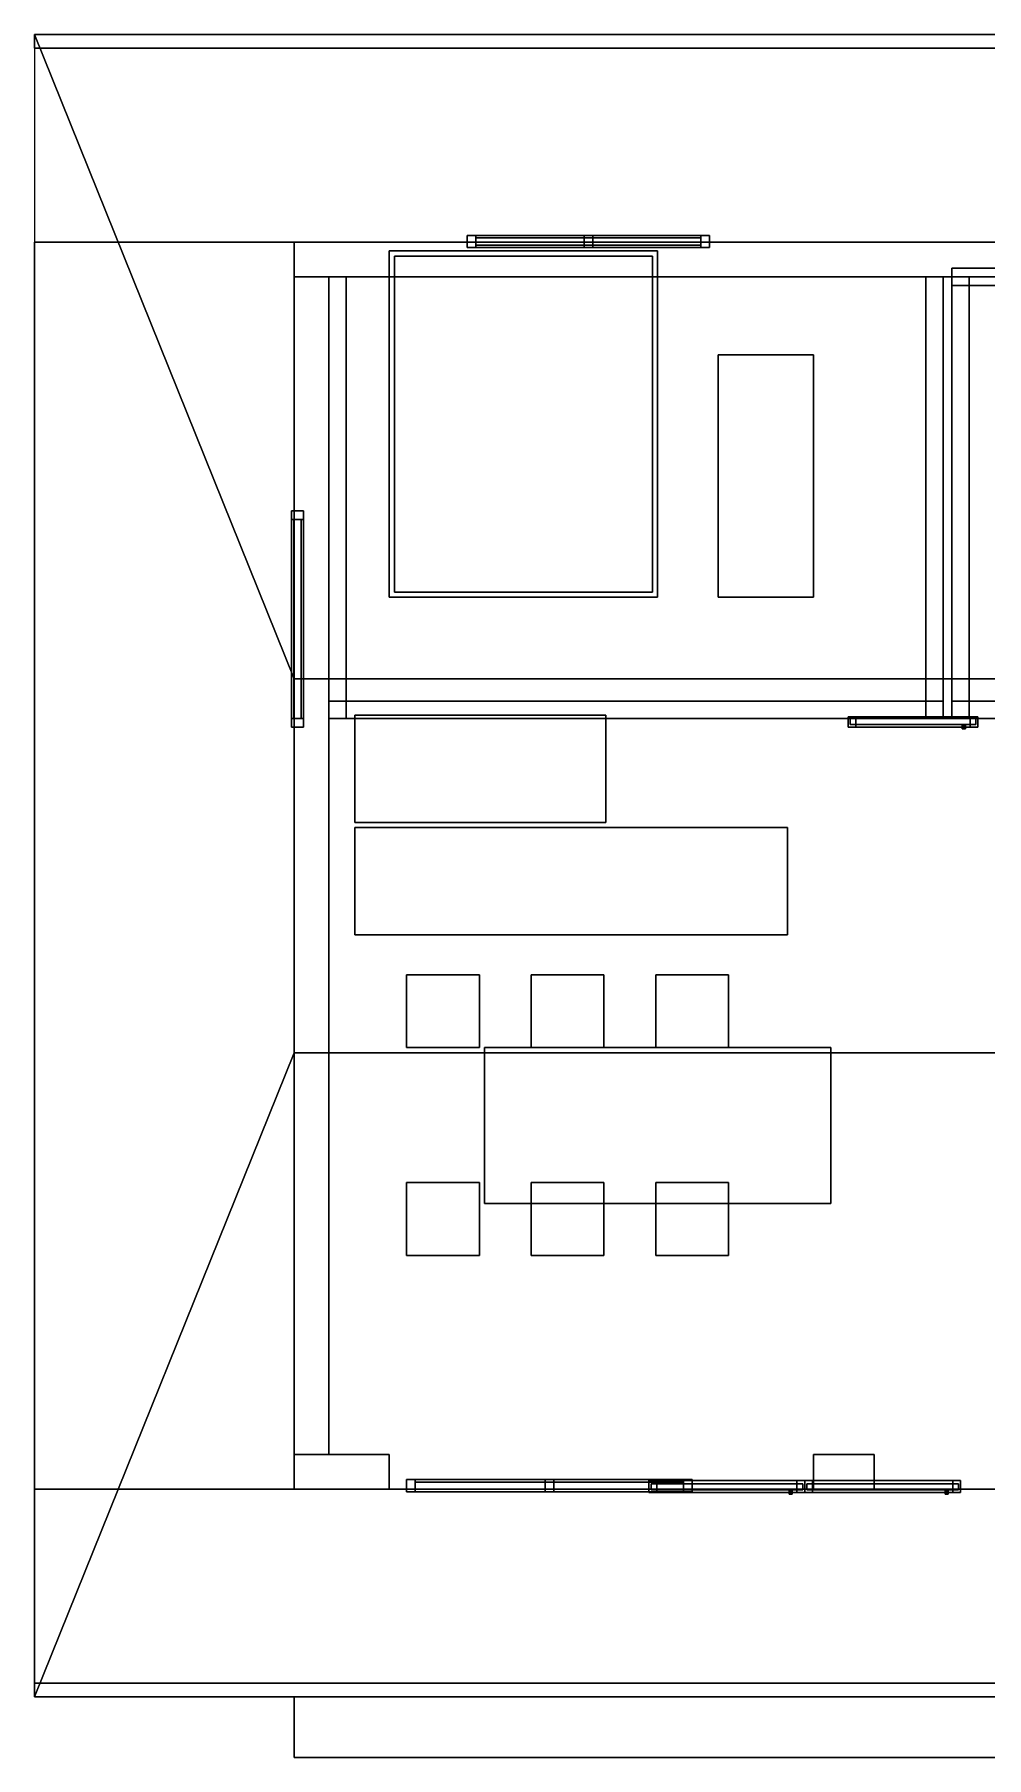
# Model space of a CAD drawing. Header units: metres. Extents: x -1500 to 12500, y -1550 to 8400.
# Drawn here: x -1500 to 4000, y -1550 to 8400 of the extents above; entities that cross this region are included whole.
import ezdxf

# ---------------------------------------------------------------- set-up
doc = ezdxf.new("R2010")
doc.units = ezdxf.units.M
for name, color, linetype in [('A-Doors', 34, 'Continuous'), ('A-Furniture', 42, 'Continuous'), ('A-Roof', 150, 'Continuous'), ('A-Site', 80, 'Continuous'), ('A-Walls-Exterior', 7, 'Continuous'), ('A-Walls-Interior', 2, 'Continuous'), ('A-Windows', 140, 'Continuous'), ('S-Floors', 9, 'Continuous'), ('S-Foundation', 8, 'Continuous')]:
    doc.layers.add(name, color=color, linetype=linetype)

msp = doc.modelspace()

# ---------------------------------------------------------------- linework, layer by layer
at = {"layer": 'A-Doors'}
for points in [[(3200, 4460, 120), (3245, 4460, 120), (3245, 4400, 120), (3200, 4400, 120)], [(3200, 4400, 2170), (3245, 4400, 2170), (3245, 4460, 2170), (3200, 4460, 2170)], [(3245, 4460, 120), (3200, 4460, 120), (3200, 4460, 2170), (3245, 4460, 2170)], [(3200, 4460, 120), (3200, 4400, 120), (3200, 4400, 2170), (3200, 4460, 2170)], [(3200, 4460, 2125), (3950, 4460, 2125), (3950, 4400, 2125), (3200, 4400, 2125)], [(3200, 4400, 2170), (3950, 4400, 2170), (3950, 4460, 2170), (3200, 4460, 2170)], [(3950, 4460, 2125), (3200, 4460, 2125), (3200, 4460, 2170), (3950, 4460, 2170)], [(3200, 4460, 2125), (3200, 4400, 2125), (3200, 4400, 2170), (3200, 4460, 2170)], [(3200, 4400, 120), (3245, 4400, 120), (3245, 4400, 2170), (3200, 4400, 2170)], [(3200, 4400, 2125), (3950, 4400, 2125), (3950, 4400, 2170), (3200, 4400, 2170)], [(3212, 4450, 140), (3938, 4450, 140), (3938, 4415, 140), (3212, 4415, 140)], [(3212, 4415, 2155), (3938, 4415, 2155), (3938, 4450, 2155), (3212, 4450, 2155)], [(3938, 4450, 140), (3212, 4450, 140), (3212, 4450, 2155), (3938, 4450, 2155)], [(3212, 4450, 140), (3212, 4415, 140), (3212, 4415, 2155), (3212, 4450, 2155)], [(3212, 4415, 140), (3938, 4415, 140), (3938, 4415, 2155), (3212, 4415, 2155)], [(3245, 4400, 120), (3245, 4460, 120), (3245, 4460, 2170), (3245, 4400, 2170)], [(3860, 4410, 1120), (3878, 4410, 1120), (3878, 4390, 1120), (3860, 4390, 1120)], [(3860, 4390, 1145), (3878, 4390, 1145), (3878, 4410, 1145), (3860, 4410, 1145)], [(3878, 4410, 1120), (3860, 4410, 1120), (3860, 4410, 1145), (3878, 4410, 1145)], [(3860, 4410, 1120), (3860, 4390, 1120), (3860, 4390, 1145), (3860, 4410, 1145)], [(3860, 4390, 1120), (3878, 4390, 1120), (3878, 4390, 1145), (3860, 4390, 1145)], [(3878, 4390, 1120), (3878, 4410, 1120), (3878, 4410, 1145), (3878, 4390, 1145)], [(3905, 4460, 120), (3950, 4460, 120), (3950, 4400, 120), (3905, 4400, 120)], [(3905, 4400, 2170), (3950, 4400, 2170), (3950, 4460, 2170), (3905, 4460, 2170)], [(3950, 4460, 120), (3905, 4460, 120), (3905, 4460, 2170), (3950, 4460, 2170)], [(3905, 4460, 120), (3905, 4400, 120), (3905, 4400, 2170), (3905, 4460, 2170)], [(3905, 4400, 120), (3950, 4400, 120), (3950, 4400, 2170), (3905, 4400, 2170)], [(3938, 4415, 140), (3938, 4450, 140), (3938, 4450, 2155), (3938, 4415, 2155)], [(3950, 4400, 120), (3950, 4460, 120), (3950, 4460, 2170), (3950, 4400, 2170)], [(3950, 4400, 2125), (3950, 4460, 2125), (3950, 4460, 2170), (3950, 4400, 2170)], [(2050, 50, 120), (2095, 50, 120), (2095, -20, 120), (2050, -20, 120)], [(2050, -20, 2270), (2095, -20, 2270), (2095, 50, 2270), (2050, 50, 2270)], [(2095, 50, 120), (2050, 50, 120), (2050, 50, 2270), (2095, 50, 2270)], [(2050, 50, 120), (2050, -20, 120), (2050, -20, 2270), (2050, 50, 2270)], [(2050, 50, 2225), (2950, 50, 2225), (2950, -20, 2225), (2050, -20, 2225)], [(2050, -20, 2270), (2950, -20, 2270), (2950, 50, 2270), (2050, 50, 2270)], [(2950, 50, 2225), (2050, 50, 2225), (2050, 50, 2270), (2950, 50, 2270)], [(2050, 50, 2225), (2050, -20, 2225), (2050, -20, 2270), (2050, 50, 2270)], [(2062, 30, 140), (2938, 30, 140), (2938, -5, 140), (2062, -5, 140)], [(2062, -5, 2255), (2938, -5, 2255), (2938, 30, 2255), (2062, 30, 2255)], [(2938, 30, 140), (2062, 30, 140), (2062, 30, 2255), (2938, 30, 2255)], [(2062, 30, 140), (2062, -5, 140), (2062, -5, 2255), (2062, 30, 2255)], [(2095, -20, 120), (2095, 50, 120), (2095, 50, 2270), (2095, -20, 2270)], [(2905, 50, 120), (2950, 50, 120), (2950, -20, 120), (2905, -20, 120)], [(2905, -20, 2270), (2950, -20, 2270), (2950, 50, 2270), (2905, 50, 2270)], [(2950, 50, 120), (2905, 50, 120), (2905, 50, 2270), (2950, 50, 2270)], [(2905, 50, 120), (2905, -20, 120), (2905, -20, 2270), (2905, 50, 2270)], [(2938, -5, 140), (2938, 30, 140), (2938, 30, 2255), (2938, -5, 2255)], [(2950, -20, 120), (2950, 50, 120), (2950, 50, 2270), (2950, -20, 2270)], [(2950, -20, 2225), (2950, 50, 2225), (2950, 50, 2270), (2950, -20, 2270)], [(2950, 50, 120), (2995, 50, 120), (2995, -20, 120), (2950, -20, 120)], [(2950, -20, 2270), (2995, -20, 2270), (2995, 50, 2270), (2950, 50, 2270)], [(2995, 50, 120), (2950, 50, 120), (2950, 50, 2270), (2995, 50, 2270)], [(2950, 50, 120), (2950, -20, 120), (2950, -20, 2270), (2950, 50, 2270)], [(2950, 50, 2225), (3850, 50, 2225), (3850, -20, 2225), (2950, -20, 2225)], [(2950, -20, 2270), (3850, -20, 2270), (3850, 50, 2270), (2950, 50, 2270)], [(3850, 50, 2225), (2950, 50, 2225), (2950, 50, 2270), (3850, 50, 2270)], [(2950, 50, 2225), (2950, -20, 2225), (2950, -20, 2270), (2950, 50, 2270)], [(2962, 30, 140), (3838, 30, 140), (3838, -5, 140), (2962, -5, 140)], [(2962, -5, 2255), (3838, -5, 2255), (3838, 30, 2255), (2962, 30, 2255)], [(3838, 30, 140), (2962, 30, 140), (2962, 30, 2255), (3838, 30, 2255)], [(2962, 30, 140), (2962, -5, 140), (2962, -5, 2255), (2962, 30, 2255)], [(2995, -20, 120), (2995, 50, 120), (2995, 50, 2270), (2995, -20, 2270)], [(3805, 50, 120), (3850, 50, 120), (3850, -20, 120), (3805, -20, 120)], [(3805, -20, 2270), (3850, -20, 2270), (3850, 50, 2270), (3805, 50, 2270)], [(3850, 50, 120), (3805, 50, 120), (3805, 50, 2270), (3850, 50, 2270)], [(3805, 50, 120), (3805, -20, 120), (3805, -20, 2270), (3805, 50, 2270)], [(3838, -5, 140), (3838, 30, 140), (3838, 30, 2255), (3838, -5, 2255)], [(3850, -20, 120), (3850, 50, 120), (3850, 50, 2270), (3850, -20, 2270)], [(3850, -20, 2225), (3850, 50, 2225), (3850, 50, 2270), (3850, -20, 2270)], [(2050, -20, 120), (2095, -20, 120), (2095, -20, 2270), (2050, -20, 2270)], [(2050, -20, 2225), (2950, -20, 2225), (2950, -20, 2270), (2050, -20, 2270)], [(2062, -5, 140), (2938, -5, 140), (2938, -5, 2255), (2062, -5, 2255)], [(2860, -10, 1120), (2878, -10, 1120), (2878, -30, 1120), (2860, -30, 1120)], [(2860, -30, 1145), (2878, -30, 1145), (2878, -10, 1145), (2860, -10, 1145)], [(2878, -10, 1120), (2860, -10, 1120), (2860, -10, 1145), (2878, -10, 1145)], [(2860, -10, 1120), (2860, -30, 1120), (2860, -30, 1145), (2860, -10, 1145)], [(2860, -30, 1120), (2878, -30, 1120), (2878, -30, 1145), (2860, -30, 1145)], [(2878, -30, 1120), (2878, -10, 1120), (2878, -10, 1145), (2878, -30, 1145)], [(2905, -20, 120), (2950, -20, 120), (2950, -20, 2270), (2905, -20, 2270)], [(2950, -20, 120), (2995, -20, 120), (2995, -20, 2270), (2950, -20, 2270)], [(2950, -20, 2225), (3850, -20, 2225), (3850, -20, 2270), (2950, -20, 2270)], [(2962, -5, 140), (3838, -5, 140), (3838, -5, 2255), (2962, -5, 2255)], [(3760, -10, 1120), (3778, -10, 1120), (3778, -30, 1120), (3760, -30, 1120)], [(3760, -30, 1145), (3778, -30, 1145), (3778, -10, 1145), (3760, -10, 1145)], [(3778, -10, 1120), (3760, -10, 1120), (3760, -10, 1145), (3778, -10, 1145)], [(3760, -10, 1120), (3760, -30, 1120), (3760, -30, 1145), (3760, -10, 1145)], [(3760, -30, 1120), (3778, -30, 1120), (3778, -30, 1145), (3760, -30, 1145)], [(3778, -30, 1120), (3778, -10, 1120), (3778, -10, 1145), (3778, -30, 1145)], [(3805, -20, 120), (3850, -20, 120), (3850, -20, 2270), (3805, -20, 2270)]]:
    msp.add_3dface(points, dxfattribs=at)
at = {"layer": 'A-Furniture'}
for points in [[(550, 7150, 120), (2100, 7150, 120), (2100, 5150, 120), (550, 5150, 120)], [(550, 5150, 400), (2100, 5150, 400), (2100, 7150, 400), (550, 7150, 400)], [(2100, 7150, 120), (550, 7150, 120), (550, 7150, 400), (2100, 7150, 400)], [(550, 7150, 120), (550, 5150, 120), (550, 5150, 400), (550, 7150, 400)], [(580, 7120, 400), (2070, 7120, 400), (2070, 5180, 400), (580, 5180, 400)], [(580, 5180, 520), (2070, 5180, 520), (2070, 7120, 520), (580, 7120, 520)], [(2070, 7120, 400), (580, 7120, 400), (580, 7120, 520), (2070, 7120, 520)], [(580, 7120, 400), (580, 5180, 400), (580, 5180, 520), (580, 7120, 520)], [(2070, 5180, 400), (2070, 7120, 400), (2070, 7120, 520), (2070, 5180, 520)], [(2100, 5150, 120), (2100, 7150, 120), (2100, 7150, 400), (2100, 5150, 400)], [(2450, 6550, 120), (3000, 6550, 120), (3000, 5150, 120), (2450, 5150, 120)], [(2450, 5150, 2220), (3000, 5150, 2220), (3000, 6550, 2220), (2450, 6550, 2220)], [(3000, 6550, 120), (2450, 6550, 120), (2450, 6550, 2220), (3000, 6550, 2220)], [(2450, 6550, 120), (2450, 5150, 120), (2450, 5150, 2220), (2450, 6550, 2220)], [(3000, 5150, 120), (3000, 6550, 120), (3000, 6550, 2220), (3000, 5150, 2220)], [(580, 5180, 400), (2070, 5180, 400), (2070, 5180, 520), (580, 5180, 520)], [(550, 5150, 120), (2100, 5150, 120), (2100, 5150, 400), (550, 5150, 400)], [(2450, 5150, 120), (3000, 5150, 120), (3000, 5150, 2220), (2450, 5150, 2220)], [(350, 4470, 120), (1800, 4470, 120), (1800, 3850, 120), (350, 3850, 120)], [(350, 3850, 1000), (1800, 3850, 1000), (1800, 4470, 1000), (350, 4470, 1000)], [(1800, 4470, 120), (350, 4470, 120), (350, 4470, 1000), (1800, 4470, 1000)], [(350, 4470, 120), (350, 3850, 120), (350, 3850, 1000), (350, 4470, 1000)], [(1800, 3850, 120), (1800, 4470, 120), (1800, 4470, 1000), (1800, 3850, 1000)], [(350, 3850, 120), (1800, 3850, 120), (1800, 3850, 1000), (350, 3850, 1000)], [(350, 3820, 120), (2850, 3820, 120), (2850, 3200, 120), (350, 3200, 120)], [(350, 3200, 1000), (2850, 3200, 1000), (2850, 3820, 1000), (350, 3820, 1000)], [(2850, 3820, 120), (350, 3820, 120), (350, 3820, 1000), (2850, 3820, 1000)], [(350, 3820, 120), (350, 3200, 120), (350, 3200, 1000), (350, 3820, 1000)], [(2850, 3200, 120), (2850, 3820, 120), (2850, 3820, 1000), (2850, 3200, 1000)], [(350, 3200, 120), (2850, 3200, 120), (2850, 3200, 1000), (350, 3200, 1000)], [(650, 2970, 120), (1070, 2970, 120), (1070, 2550, 120), (650, 2550, 120)], [(650, 2550, 570), (1070, 2550, 570), (1070, 2970, 570), (650, 2970, 570)], [(1070, 2970, 120), (650, 2970, 120), (650, 2970, 570), (1070, 2970, 570)], [(650, 2970, 120), (650, 2550, 120), (650, 2550, 570), (650, 2970, 570)], [(1070, 2550, 120), (1070, 2970, 120), (1070, 2970, 570), (1070, 2550, 570)], [(1370, 2970, 120), (1790, 2970, 120), (1790, 2550, 120), (1370, 2550, 120)], [(1370, 2550, 570), (1790, 2550, 570), (1790, 2970, 570), (1370, 2970, 570)], [(1790, 2970, 120), (1370, 2970, 120), (1370, 2970, 570), (1790, 2970, 570)], [(1370, 2970, 120), (1370, 2550, 120), (1370, 2550, 570), (1370, 2970, 570)], [(1790, 2550, 120), (1790, 2970, 120), (1790, 2970, 570), (1790, 2550, 570)], [(2090, 2970, 120), (2510, 2970, 120), (2510, 2550, 120), (2090, 2550, 120)], [(2090, 2550, 570), (2510, 2550, 570), (2510, 2970, 570), (2090, 2970, 570)], [(2510, 2970, 120), (2090, 2970, 120), (2090, 2970, 570), (2510, 2970, 570)], [(2090, 2970, 120), (2090, 2550, 120), (2090, 2550, 570), (2090, 2970, 570)], [(2510, 2550, 120), (2510, 2970, 120), (2510, 2970, 570), (2510, 2550, 570)], [(650, 2550, 120), (1070, 2550, 120), (1070, 2550, 570), (650, 2550, 570)], [(1100, 2550, 780), (3100, 2550, 780), (3100, 1650, 780), (1100, 1650, 780)], [(1100, 1650, 860), (3100, 1650, 860), (3100, 2550, 860), (1100, 2550, 860)], [(3100, 2550, 780), (1100, 2550, 780), (1100, 2550, 860), (3100, 2550, 860)], [(1100, 2550, 780), (1100, 1650, 780), (1100, 1650, 860), (1100, 2550, 860)], [(1370, 2550, 120), (1790, 2550, 120), (1790, 2550, 570), (1370, 2550, 570)], [(2090, 2550, 120), (2510, 2550, 120), (2510, 2550, 570), (2090, 2550, 570)], [(3100, 1650, 780), (3100, 2550, 780), (3100, 2550, 860), (3100, 1650, 860)], [(650, 1770, 120), (1070, 1770, 120), (1070, 1350, 120), (650, 1350, 120)], [(650, 1350, 570), (1070, 1350, 570), (1070, 1770, 570), (650, 1770, 570)], [(1070, 1770, 120), (650, 1770, 120), (650, 1770, 570), (1070, 1770, 570)], [(650, 1770, 120), (650, 1350, 120), (650, 1350, 570), (650, 1770, 570)], [(1070, 1350, 120), (1070, 1770, 120), (1070, 1770, 570), (1070, 1350, 570)], [(1370, 1770, 120), (1790, 1770, 120), (1790, 1350, 120), (1370, 1350, 120)], [(1370, 1350, 570), (1790, 1350, 570), (1790, 1770, 570), (1370, 1770, 570)], [(1790, 1770, 120), (1370, 1770, 120), (1370, 1770, 570), (1790, 1770, 570)], [(1370, 1770, 120), (1370, 1350, 120), (1370, 1350, 570), (1370, 1770, 570)], [(1790, 1350, 120), (1790, 1770, 120), (1790, 1770, 570), (1790, 1350, 570)], [(2090, 1770, 120), (2510, 1770, 120), (2510, 1350, 120), (2090, 1350, 120)], [(2090, 1350, 570), (2510, 1350, 570), (2510, 1770, 570), (2090, 1770, 570)], [(2510, 1770, 120), (2090, 1770, 120), (2090, 1770, 570), (2510, 1770, 570)], [(2090, 1770, 120), (2090, 1350, 120), (2090, 1350, 570), (2090, 1770, 570)], [(2510, 1350, 120), (2510, 1770, 120), (2510, 1770, 570), (2510, 1350, 570)], [(1100, 1650, 780), (3100, 1650, 780), (3100, 1650, 860), (1100, 1650, 860)], [(650, 1350, 120), (1070, 1350, 120), (1070, 1350, 570), (650, 1350, 570)], [(1370, 1350, 120), (1790, 1350, 120), (1790, 1350, 570), (1370, 1350, 570)], [(2090, 1350, 120), (2510, 1350, 120), (2510, 1350, 570), (2090, 1350, 570)]]:
    msp.add_3dface(points, dxfattribs=at)
at = {"layer": 'A-Roof'}
for points in [[(-1500, 8400, 2720), (12500, 8400, 2720), (12500, 8320, 2720), (-1500, 8320, 2720)], [(-1500, 8320, 2880), (12500, 8320, 2880), (12500, 8400, 2880), (-1500, 8400, 2880)], [(12500, 8400, 2720), (-1500, 8400, 2720), (-1500, 8400, 2880), (12500, 8400, 2880)], [(-1500, 8400, 2720), (-1500, 8320, 2720), (-1500, 8320, 2880), (-1500, 8400, 2880)], [(-1500, 8400, 2800), (0, 4680, 4940), (11000, 4680, 4940), (12500, 8400, 2800)], [(-1500, -1200, 2800), (0, 2520, 4940), (0, 4680, 4940), (-1500, 8400, 2800)], [(-1500, 8320, 2720), (12500, 8320, 2720), (12500, 8320, 2880), (-1500, 8320, 2880)], [(0, 4680, 4940), (11000, 4680, 4940), (11000, 2520, 4940), (0, 2520, 4940)], [(0, 2520, 5020), (11000, 2520, 5020), (11000, 4680, 5020), (0, 4680, 5020)], [(11000, 4680, 4940), (0, 4680, 4940), (0, 4680, 5020), (11000, 4680, 5020)], [(0, 4680, 4940), (0, 2520, 4940), (0, 2520, 5020), (0, 4680, 5020)], [(-1500, -1200, 2800), (12500, -1200, 2800), (11000, 2520, 4940), (0, 2520, 4940)], [(0, 2520, 4940), (11000, 2520, 4940), (11000, 2520, 5020), (0, 2520, 5020)], [(-1500, -1120, 2720), (12500, -1120, 2720), (12500, -1200, 2720), (-1500, -1200, 2720)], [(-1500, -1200, 2880), (12500, -1200, 2880), (12500, -1120, 2880), (-1500, -1120, 2880)], [(12500, -1120, 2720), (-1500, -1120, 2720), (-1500, -1120, 2880), (12500, -1120, 2880)], [(-1500, -1120, 2720), (-1500, -1200, 2720), (-1500, -1200, 2880), (-1500, -1120, 2880)], [(-1500, -1200, 2720), (12500, -1200, 2720), (12500, -1200, 2880), (-1500, -1200, 2880)]]:
    msp.add_3dface(points, dxfattribs=at)
at = {"layer": 'A-Site'}
for points in [[(-1500, 7200, -120), (0, 7200, -120), (0, 0, -120), (-1500, 0, -120)], [(-1500, 0), (0, 0), (0, 7200), (-1500, 7200)], [(0, 7200, -120), (-1500, 7200, -120), (-1500, 7200), (0, 7200)], [(-1500, 7200, -120), (-1500, 0, -120), (-1500, 0), (-1500, 7200)], [(0, 0, -120), (0, 7200, -120), (0, 7200), (0, 0)], [(-1500, 0, -120), (12500, 0, -120), (12500, -1200, -120), (-1500, -1200, -120)], [(-1500, -1200), (12500, -1200), (12500, 0), (-1500, 0)], [(12500, 0, -120), (-1500, 0, -120), (-1500, 0), (12500, 0)], [(-1500, 0, -120), (-1500, -1200, -120), (-1500, -1200), (-1500, 0)], [(-1500, 0, -120), (0, 0, -120), (0, 0), (-1500, 0)], [(-1500, -1200, -120), (12500, -1200, -120), (12500, -1200), (-1500, -1200)], [(0, -1200, -240), (11000, -1200, -240), (11000, -1550, -240), (0, -1550, -240)], [(0, -1550, -120), (11000, -1550, -120), (11000, -1200, -120), (0, -1200, -120)], [(11000, -1200, -240), (0, -1200, -240), (0, -1200, -120), (11000, -1200, -120)], [(0, -1200, -240), (0, -1550, -240), (0, -1550, -120), (0, -1200, -120)], [(0, -1550, -240), (11000, -1550, -240), (11000, -1550, -120), (0, -1550, -120)]]:
    msp.add_3dface(points, dxfattribs=at)
at = {"layer": 'A-Walls-Exterior'}
for points in [[(0, 7200, 120), (11000, 7200, 120), (11000, 7000, 120), (0, 7000, 120)], [(0, 7000, 2800), (11000, 7000, 2800), (11000, 7200, 2800), (0, 7200, 2800)], [(11000, 7200, 120), (0, 7200, 120), (0, 7200, 2800), (11000, 7200, 2800)], [(0, 7200, 120), (0, 7000, 120), (0, 7000, 2800), (0, 7200, 2800)], [(0, 7000, 120), (11000, 7000, 120), (11000, 7000, 2800), (0, 7000, 2800)], [(0, 7000, 120), (200, 7000, 120), (200, 200, 120), (0, 200, 120)], [(0, 200, 2800), (200, 200, 2800), (200, 7000, 2800), (0, 7000, 2800)], [(200, 7000, 120), (0, 7000, 120), (0, 7000, 2800), (200, 7000, 2800)], [(0, 7000, 120), (0, 200, 120), (0, 200, 2800), (0, 7000, 2800)], [(200, 200, 120), (200, 7000, 120), (200, 7000, 2800), (200, 200, 2800)], [(0, 200, 120), (550, 200, 120), (550, 0, 120), (0, 0, 120)], [(0, 0, 2800), (550, 0, 2800), (550, 200, 2800), (0, 200, 2800)], [(550, 200, 120), (0, 200, 120), (0, 200, 2800), (550, 200, 2800)], [(0, 200, 120), (0, 0, 120), (0, 0, 2800), (0, 200, 2800)], [(0, 200, 120), (200, 200, 120), (200, 200, 2800), (0, 200, 2800)], [(550, 0, 120), (550, 200, 120), (550, 200, 2800), (550, 0, 2800)], [(3000, 200, 120), (3350, 200, 120), (3350, 0, 120), (3000, 0, 120)], [(3000, 0, 2800), (3350, 0, 2800), (3350, 200, 2800), (3000, 200, 2800)], [(3350, 200, 120), (3000, 200, 120), (3000, 200, 2800), (3350, 200, 2800)], [(3000, 200, 120), (3000, 0, 120), (3000, 0, 2800), (3000, 200, 2800)], [(3350, 0, 120), (3350, 200, 120), (3350, 200, 2800), (3350, 0, 2800)], [(0, 0, 120), (550, 0, 120), (550, 0, 2800), (0, 0, 2800)], [(3000, 0, 120), (3350, 0, 120), (3350, 0, 2800), (3000, 0, 2800)]]:
    msp.add_3dface(points, dxfattribs=at)
at = {"layer": 'A-Walls-Interior'}
for points in [[(200, 7000, 120), (300, 7000, 120), (300, 4450, 120), (200, 4450, 120)], [(200, 4450, 2800), (300, 4450, 2800), (300, 7000, 2800), (200, 7000, 2800)], [(300, 7000, 120), (200, 7000, 120), (200, 7000, 2800), (300, 7000, 2800)], [(200, 7000, 120), (200, 4450, 120), (200, 4450, 2800), (200, 7000, 2800)], [(300, 4450, 120), (300, 7000, 120), (300, 7000, 2800), (300, 4450, 2800)], [(3650, 7000, 120), (3750, 7000, 120), (3750, 4450, 120), (3650, 4450, 120)], [(3650, 4450, 2800), (3750, 4450, 2800), (3750, 7000, 2800), (3650, 7000, 2800)], [(3750, 7000, 120), (3650, 7000, 120), (3650, 7000, 2800), (3750, 7000, 2800)], [(3650, 7000, 120), (3650, 4450, 120), (3650, 4450, 2800), (3650, 7000, 2800)], [(3750, 4450, 120), (3750, 7000, 120), (3750, 7000, 2800), (3750, 4450, 2800)], [(3800, 7050, 120), (7050, 7050, 120), (7050, 6950, 120), (3800, 6950, 120)], [(3800, 6950, 2800), (7050, 6950, 2800), (7050, 7050, 2800), (3800, 7050, 2800)], [(7050, 7050, 120), (3800, 7050, 120), (3800, 7050, 2800), (7050, 7050, 2800)], [(3800, 7050, 120), (3800, 6950, 120), (3800, 6950, 2800), (3800, 7050, 2800)], [(3800, 7000, 120), (3900, 7000, 120), (3900, 4450, 120), (3800, 4450, 120)], [(3800, 4450, 2800), (3900, 4450, 2800), (3900, 7000, 2800), (3800, 7000, 2800)], [(3900, 7000, 120), (3800, 7000, 120), (3800, 7000, 2800), (3900, 7000, 2800)], [(3800, 7000, 120), (3800, 4450, 120), (3800, 4450, 2800), (3800, 7000, 2800)], [(3900, 4450, 120), (3900, 7000, 120), (3900, 7000, 2800), (3900, 4450, 2800)], [(3800, 6950, 120), (7050, 6950, 120), (7050, 6950, 2800), (3800, 6950, 2800)], [(200, 4550, 120), (3750, 4550, 120), (3750, 4450, 120), (200, 4450, 120)], [(200, 4450, 2800), (3750, 4450, 2800), (3750, 4550, 2800), (200, 4550, 2800)], [(3750, 4550, 120), (200, 4550, 120), (200, 4550, 2800), (3750, 4550, 2800)], [(200, 4550, 120), (200, 4450, 120), (200, 4450, 2800), (200, 4550, 2800)], [(3750, 4450, 120), (3750, 4550, 120), (3750, 4550, 2800), (3750, 4450, 2800)], [(3800, 4550, 120), (7050, 4550, 120), (7050, 4450, 120), (3800, 4450, 120)], [(3800, 4450, 2800), (7050, 4450, 2800), (7050, 4550, 2800), (3800, 4550, 2800)], [(7050, 4550, 120), (3800, 4550, 120), (3800, 4550, 2800), (7050, 4550, 2800)], [(3800, 4550, 120), (3800, 4450, 120), (3800, 4450, 2800), (3800, 4550, 2800)], [(200, 4450, 120), (3750, 4450, 120), (3750, 4450, 2800), (200, 4450, 2800)], [(200, 4450, 120), (300, 4450, 120), (300, 4450, 2800), (200, 4450, 2800)], [(3650, 4450, 120), (3750, 4450, 120), (3750, 4450, 2800), (3650, 4450, 2800)], [(3800, 4450, 120), (7050, 4450, 120), (7050, 4450, 2800), (3800, 4450, 2800)], [(3800, 4450, 120), (3900, 4450, 120), (3900, 4450, 2800), (3800, 4450, 2800)]]:
    msp.add_3dface(points, dxfattribs=at)
at = {"layer": 'A-Windows'}
for points in [[(1000, 7240, 1350), (1050, 7240, 1350), (1050, 7170, 1350), (1000, 7170, 1350)], [(1000, 7170, 2350), (1050, 7170, 2350), (1050, 7240, 2350), (1000, 7240, 2350)], [(1050, 7240, 1350), (1000, 7240, 1350), (1000, 7240, 2350), (1050, 7240, 2350)], [(1000, 7240, 1350), (1000, 7170, 1350), (1000, 7170, 2350), (1000, 7240, 2350)], [(1000, 7240, 2300), (2400, 7240, 2300), (2400, 7170, 2300), (1000, 7170, 2300)], [(1000, 7170, 2350), (2400, 7170, 2350), (2400, 7240, 2350), (1000, 7240, 2350)], [(2400, 7240, 2300), (1000, 7240, 2300), (1000, 7240, 2350), (2400, 7240, 2350)], [(1000, 7240, 2300), (1000, 7170, 2300), (1000, 7170, 2350), (1000, 7240, 2350)], [(1000, 7240, 1350), (2400, 7240, 1350), (2400, 7170, 1350), (1000, 7170, 1350)], [(1000, 7170, 1400), (2400, 7170, 1400), (2400, 7240, 1400), (1000, 7240, 1400)], [(2400, 7240, 1350), (1000, 7240, 1350), (1000, 7240, 1400), (2400, 7240, 1400)], [(1000, 7240, 1350), (1000, 7170, 1350), (1000, 7170, 1400), (1000, 7240, 1400)], [(1000, 7170, 1350), (1050, 7170, 1350), (1050, 7170, 2350), (1000, 7170, 2350)], [(1000, 7170, 2300), (2400, 7170, 2300), (2400, 7170, 2350), (1000, 7170, 2350)], [(1000, 7170, 1350), (2400, 7170, 1350), (2400, 7170, 1400), (1000, 7170, 1400)], [(1050, 7170, 1350), (1050, 7240, 1350), (1050, 7240, 2350), (1050, 7170, 2350)], [(1050, 7226, 1400), (2350, 7226, 1400), (2350, 7184, 1400), (1050, 7184, 1400)], [(1050, 7184, 2300), (2350, 7184, 2300), (2350, 7226, 2300), (1050, 7226, 2300)], [(2350, 7226, 1400), (1050, 7226, 1400), (1050, 7226, 2300), (2350, 7226, 2300)], [(1050, 7226, 1400), (1050, 7184, 1400), (1050, 7184, 2300), (1050, 7226, 2300)], [(1050, 7184, 1400), (2350, 7184, 1400), (2350, 7184, 2300), (1050, 7184, 2300)], [(1675, 7240, 1400), (1725, 7240, 1400), (1725, 7170, 1400), (1675, 7170, 1400)], [(1675, 7170, 2300), (1725, 7170, 2300), (1725, 7240, 2300), (1675, 7240, 2300)], [(1725, 7240, 1400), (1675, 7240, 1400), (1675, 7240, 2300), (1725, 7240, 2300)], [(1675, 7240, 1400), (1675, 7170, 1400), (1675, 7170, 2300), (1675, 7240, 2300)], [(1675, 7170, 1400), (1725, 7170, 1400), (1725, 7170, 2300), (1675, 7170, 2300)], [(1725, 7170, 1400), (1725, 7240, 1400), (1725, 7240, 2300), (1725, 7170, 2300)], [(2350, 7240, 1350), (2400, 7240, 1350), (2400, 7170, 1350), (2350, 7170, 1350)], [(2350, 7170, 2350), (2400, 7170, 2350), (2400, 7240, 2350), (2350, 7240, 2350)], [(2400, 7240, 1350), (2350, 7240, 1350), (2350, 7240, 2350), (2400, 7240, 2350)], [(2350, 7240, 1350), (2350, 7170, 1350), (2350, 7170, 2350), (2350, 7240, 2350)], [(2350, 7184, 1400), (2350, 7226, 1400), (2350, 7226, 2300), (2350, 7184, 2300)], [(2350, 7170, 1350), (2400, 7170, 1350), (2400, 7170, 2350), (2350, 7170, 2350)], [(2400, 7170, 1350), (2400, 7240, 1350), (2400, 7240, 2350), (2400, 7170, 2350)], [(2400, 7170, 2300), (2400, 7240, 2300), (2400, 7240, 2350), (2400, 7170, 2350)], [(2400, 7170, 1350), (2400, 7240, 1350), (2400, 7240, 1400), (2400, 7170, 1400)], [(-15, 5650, 1350), (55, 5650, 1350), (55, 5600, 1350), (-15, 5600, 1350)], [(-15, 5600, 2350), (55, 5600, 2350), (55, 5650, 2350), (-15, 5650, 2350)], [(55, 5650, 1350), (-15, 5650, 1350), (-15, 5650, 2350), (55, 5650, 2350)], [(-15, 5650, 1350), (-15, 5600, 1350), (-15, 5600, 2350), (-15, 5650, 2350)], [(-15, 5650, 2300), (55, 5650, 2300), (55, 4400, 2300), (-15, 4400, 2300)], [(-15, 4400, 2350), (55, 4400, 2350), (55, 5650, 2350), (-15, 5650, 2350)], [(55, 5650, 2300), (-15, 5650, 2300), (-15, 5650, 2350), (55, 5650, 2350)], [(-15, 5650, 2300), (-15, 4400, 2300), (-15, 4400, 2350), (-15, 5650, 2350)], [(-15, 5650, 1350), (55, 5650, 1350), (55, 4400, 1350), (-15, 4400, 1350)], [(-15, 4400, 1400), (55, 4400, 1400), (55, 5650, 1400), (-15, 5650, 1400)], [(55, 5650, 1350), (-15, 5650, 1350), (-15, 5650, 1400), (55, 5650, 1400)], [(-15, 5650, 1350), (-15, 4400, 1350), (-15, 4400, 1400), (-15, 5650, 1400)], [(-15, 5600, 1350), (55, 5600, 1350), (55, 5600, 2350), (-15, 5600, 2350)], [(-1, 5600, 1400), (41, 5600, 1400), (41, 4450, 1400), (-1, 4450, 1400)], [(-1, 4450, 2300), (41, 4450, 2300), (41, 5600, 2300), (-1, 5600, 2300)], [(41, 5600, 1400), (-1, 5600, 1400), (-1, 5600, 2300), (41, 5600, 2300)], [(-1, 5600, 1400), (-1, 4450, 1400), (-1, 4450, 2300), (-1, 5600, 2300)], [(41, 4450, 1400), (41, 5600, 1400), (41, 5600, 2300), (41, 4450, 2300)], [(55, 5600, 1350), (55, 5650, 1350), (55, 5650, 2350), (55, 5600, 2350)], [(55, 4400, 2300), (55, 5650, 2300), (55, 5650, 2350), (55, 4400, 2350)], [(55, 4400, 1350), (55, 5650, 1350), (55, 5650, 1400), (55, 4400, 1400)], [(-15, 4450, 1350), (55, 4450, 1350), (55, 4400, 1350), (-15, 4400, 1350)], [(-15, 4400, 2350), (55, 4400, 2350), (55, 4450, 2350), (-15, 4450, 2350)], [(55, 4450, 1350), (-15, 4450, 1350), (-15, 4450, 2350), (55, 4450, 2350)], [(-15, 4450, 1350), (-15, 4400, 1350), (-15, 4400, 2350), (-15, 4450, 2350)], [(-15, 4400, 1350), (55, 4400, 1350), (55, 4400, 2350), (-15, 4400, 2350)], [(-15, 4400, 2300), (55, 4400, 2300), (55, 4400, 2350), (-15, 4400, 2350)], [(-15, 4400, 1350), (55, 4400, 1350), (55, 4400, 1400), (-15, 4400, 1400)], [(-1, 4450, 1400), (41, 4450, 1400), (41, 4450, 2300), (-1, 4450, 2300)], [(55, 4400, 1350), (55, 4450, 1350), (55, 4450, 2350), (55, 4400, 2350)], [(650, 55, 950), (700, 55, 950), (700, -15, 950), (650, -15, 950)], [(650, -15, 2300), (700, -15, 2300), (700, 55, 2300), (650, 55, 2300)], [(700, 55, 950), (650, 55, 950), (650, 55, 2300), (700, 55, 2300)], [(650, 55, 950), (650, -15, 950), (650, -15, 2300), (650, 55, 2300)], [(650, 55, 2250), (2300, 55, 2250), (2300, -15, 2250), (650, -15, 2250)], [(650, -15, 2300), (2300, -15, 2300), (2300, 55, 2300), (650, 55, 2300)], [(2300, 55, 2250), (650, 55, 2250), (650, 55, 2300), (2300, 55, 2300)], [(650, 55, 2250), (650, -15, 2250), (650, -15, 2300), (650, 55, 2300)], [(650, 55, 950), (2300, 55, 950), (2300, -15, 950), (650, -15, 950)], [(650, -15, 1000), (2300, -15, 1000), (2300, 55, 1000), (650, 55, 1000)], [(2300, 55, 950), (650, 55, 950), (650, 55, 1000), (2300, 55, 1000)], [(650, 55, 950), (650, -15, 950), (650, -15, 1000), (650, 55, 1000)], [(700, -15, 950), (700, 55, 950), (700, 55, 2300), (700, -15, 2300)], [(700, 41, 1000), (2250, 41, 1000), (2250, -1, 1000), (700, -1, 1000)], [(700, -1, 2250), (2250, -1, 2250), (2250, 41, 2250), (700, 41, 2250)], [(2250, 41, 1000), (700, 41, 1000), (700, 41, 2250), (2250, 41, 2250)], [(700, 41, 1000), (700, -1, 1000), (700, -1, 2250), (700, 41, 2250)], [(1450, 55, 1000), (1500, 55, 1000), (1500, -15, 1000), (1450, -15, 1000)], [(1450, -15, 2250), (1500, -15, 2250), (1500, 55, 2250), (1450, 55, 2250)], [(1500, 55, 1000), (1450, 55, 1000), (1450, 55, 2250), (1500, 55, 2250)], [(1450, 55, 1000), (1450, -15, 1000), (1450, -15, 2250), (1450, 55, 2250)], [(1500, -15, 1000), (1500, 55, 1000), (1500, 55, 2250), (1500, -15, 2250)], [(2250, 55, 950), (2300, 55, 950), (2300, -15, 950), (2250, -15, 950)], [(2250, -15, 2300), (2300, -15, 2300), (2300, 55, 2300), (2250, 55, 2300)], [(2300, 55, 950), (2250, 55, 950), (2250, 55, 2300), (2300, 55, 2300)], [(2250, 55, 950), (2250, -15, 950), (2250, -15, 2300), (2250, 55, 2300)], [(2250, -1, 1000), (2250, 41, 1000), (2250, 41, 2250), (2250, -1, 2250)], [(2300, -15, 950), (2300, 55, 950), (2300, 55, 2300), (2300, -15, 2300)], [(2300, -15, 2250), (2300, 55, 2250), (2300, 55, 2300), (2300, -15, 2300)], [(2300, -15, 950), (2300, 55, 950), (2300, 55, 1000), (2300, -15, 1000)], [(650, -15, 950), (700, -15, 950), (700, -15, 2300), (650, -15, 2300)], [(650, -15, 2250), (2300, -15, 2250), (2300, -15, 2300), (650, -15, 2300)], [(650, -15, 950), (2300, -15, 950), (2300, -15, 1000), (650, -15, 1000)], [(700, -1, 1000), (2250, -1, 1000), (2250, -1, 2250), (700, -1, 2250)], [(1450, -15, 1000), (1500, -15, 1000), (1500, -15, 2250), (1450, -15, 2250)], [(2250, -15, 950), (2300, -15, 950), (2300, -15, 2300), (2250, -15, 2300)]]:
    msp.add_3dface(points, dxfattribs=at)
at = {"layer": 'S-Floors'}
for points in [[(0, 7200), (11000, 7200), (11000, 0), (0, 0)], [(0, 0, 120), (11000, 0, 120), (11000, 7200, 120), (0, 7200, 120)], [(11000, 7200), (0, 7200), (0, 7200, 120), (11000, 7200, 120)], [(0, 7200), (0, 0), (0, 0, 120), (0, 7200, 120)], [(0, 0), (11000, 0), (11000, 0, 120), (0, 0, 120)]]:
    msp.add_3dface(points, dxfattribs=at)
at = {"layer": 'S-Foundation'}
for points in [[(0, 7200, -470), (11000, 7200, -470), (11000, 0, -470), (0, 0, -470)], [(0, 0), (11000, 0), (11000, 7200), (0, 7200)], [(11000, 7200, -470), (0, 7200, -470), (0, 7200), (11000, 7200)], [(0, 7200, -470), (0, 0, -470), (0, 0), (0, 7200)], [(0, 0, -470), (11000, 0, -470), (11000, 0), (0, 0)]]:
    msp.add_3dface(points, dxfattribs=at)

doc.saveas('drawing.dxf')
